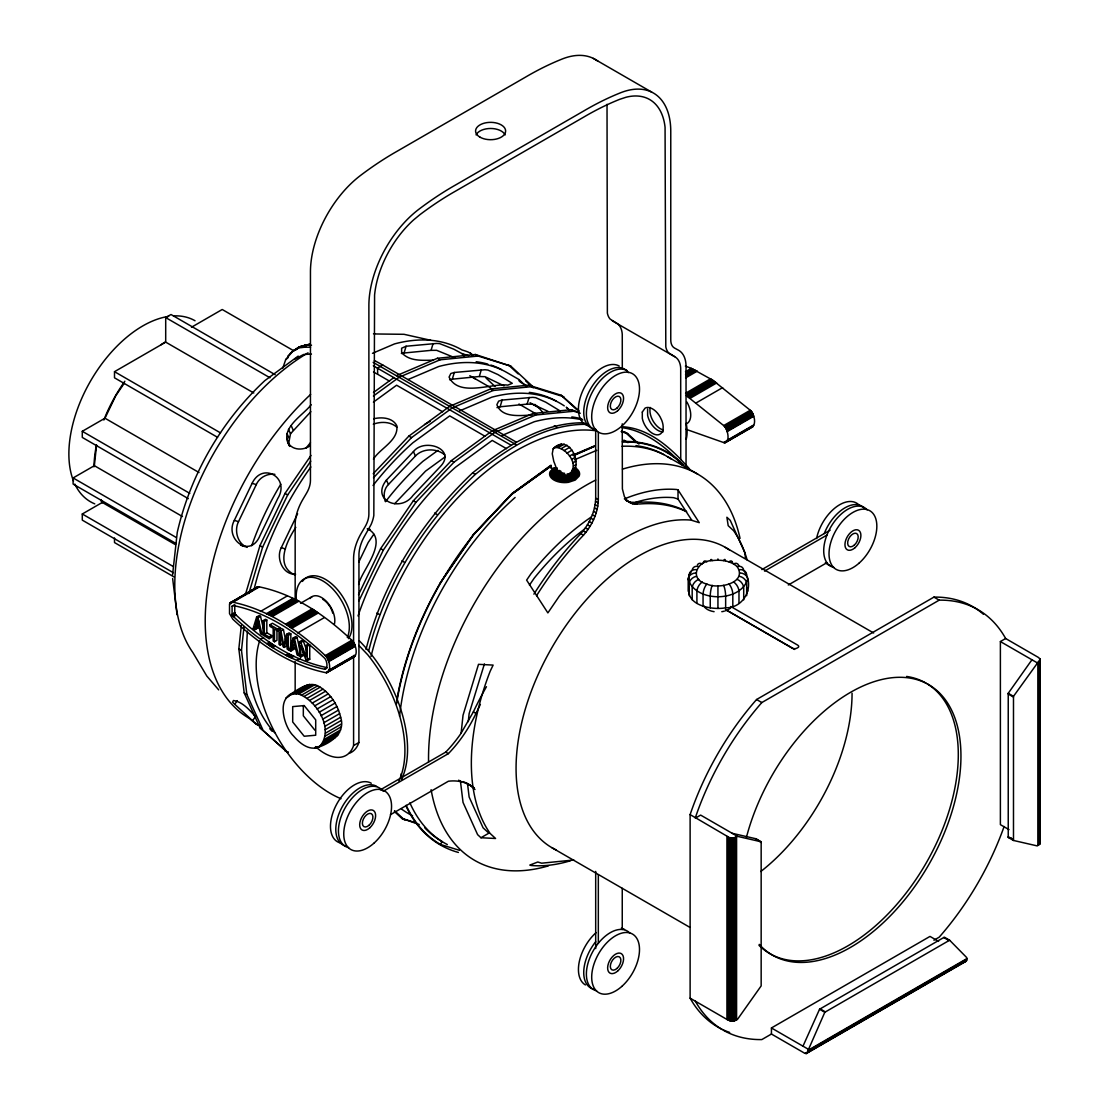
<?xml version="1.0" encoding="UTF-8"?>
<svg xmlns="http://www.w3.org/2000/svg" width="1109" height="1109" viewBox="0 0 1109 1109"><rect width="100%" height="100%" fill="white"/><g stroke="black" fill="none" stroke-linecap="round" stroke-linejoin="round"><path stroke-width="1.5" d="M232.086 614.331L232.1 606.207L233.5 605.583C268.849 612.889 298.82 633.849 324.59 658.164C327.141 660.396 328.347 669.517 324.59 669.212C289.255 661.907 259.27 640.933 233.5 616.618L232.086 614.331L234.748 612.792L234.761 604.668L232.1 606.207M550.979 468.317L550.979 465.212L512.122 493.56L473.446 534.386L440.231 582.987A226.804 130.945 -60 0 0 396.772 700.472M722.084 1029.304A203.502 117.499 -60 0 1 690.117 998.169L690.117 814.616A203.502 117.499 -60 0 1 756.574 699.516L933.93 597.113L939.198 600.149A203.502 117.499 -60 0 1 1005.655 638.521L1038.606 657.554L1040.117 659.384L1013.487 696.341L1013.487 840.456L1037.206 845.904L1039.729 844.101L1039.771 841.676M533.9 594.161A238.269 137.571 -60 0 1 578.371 536.243C588.352 526.179 595.325 512.51 595.685 498.191L595.685 429.197A33.811 19.518 -60 0 1 590.737 388.635A33.811 19.518 -60 0 1 628.332 372.638M536.548 595.699A238.269 137.571 -60 0 1 581.033 537.782C591 527.704 597.973 514.049 598.333 499.715L598.333 432.455M286.774 437.903L289.768 446.414C278.387 428.739 302.355 416.138 311.185 404.73M288.839 442.477L290.503 433.799L310.853 411.661M557.467 471.699A98.479 79.723 72.8 0 0 553.793 461.413L552.254 453.803L553.169 448.785L554.458 447.454C564.883 446.719 577.775 461.469 571.648 471.727A98.479 10.494 -34.3 0 1 565.992 476.62M568.446 475.207L570.83 473.834A98.479 10.494 -34.3 0 1 574.504 470.077C580.686 458.572 567.753 435.879 554.458 447.454M176.151 543.576L73.111 484.078L73.111 477.951L94.362 465.683L96.552 445.263M172.533 575.114L177.274 532.306C190.596 474.389 221.37 421.101 264.857 380.609L298.196 356.1M259.963 727.74L287.688 752.526L259.963 727.74L244.202 692.903L238.837 648.862L241.332 625.421M262.625 729.278L246.863 694.442L241.485 650.401L243.994 626.945M461.108 733.215L463.035 715.25L478.506 664.333L493.131 665.095L490.178 671.222A198.733 114.74 -60 0 0 490.178 833.497L495.571 838.487L480.946 837.739L477.605 834.633L463.035 802.431L460.374 780.653M468.275 721.668L469.135 713.614L484.411 663.931M964.428 962.002L966.507 960.768L966.798 957.677L949.623 940.21L824.819 1012.254L806.742 1053.453L804.385 1053.065L771.434 1034.032L761.828 1039.577A203.502 117.499 -60 0 1 695.371 1001.205M319.226 746.939C334.793 730.138 317.451 700.902 298.695 694.04C275.157 691.406 282.518 725.577 293.58 736.029C299.596 743.169 309.369 751.292 319.226 746.939C331.868 742.351 345.689 732.467 340.657 717.218C337.815 705.158 330.718 693.86 320.141 687.178C309.3 679.651 298.39 689.729 289.172 694.899M647.614 408.999L647.614 415.348A15.027 8.678 60 0 0 663.196 431.789M229.521 603.948L229.521 613.651L232.835 619.196C258.993 643.858 289.421 665.109 325.27 672.567C332.534 673.121 329.498 658.871 325.27 655.585C299.111 630.938 268.669 609.673 232.835 602.215C229.882 600.939 227.844 606.484 232.474 602.242M351.83 657.235C359.094 657.789 356.058 643.539 351.83 640.253C325.672 615.606 295.23 594.341 259.395 586.883L257.136 587.035L229.66 603.546M686.097 429.308L723.678 442.56C730.928 443.115 727.906 428.85 723.678 425.579L686.097 395.442L712.657 380.11L750.239 410.247C754.342 413.768 756.948 424.997 751.458 427.395M710.425 560.586A7.985 1.691 81.2 0 1 712.2 560.599C720.808 559.518 730.415 560.627 737.138 566.56A7.985 5.642 -45 0 1 743.709 570.511C755.326 585.067 744.86 608.12 725.646 607.829C711.978 610.297 685.043 605.556 689.202 586.8M737.138 566.56C747.813 582.987 718.161 589.586 706.863 584.055C688.564 579.591 696.66 560.627 712.2 560.599M282.781 368.188L285.692 359.621L292.79 351.165L287.841 356.086M280.258 645.105L280.258 632.782L283.086 646.727L284.251 647.406L287.106 636.94L287.106 649.056L288.354 649.777L290.835 648.335L290.835 633.863L289.102 632.865L286.607 634.293L283.738 645.036L280.951 631.035L279.011 629.912L279.011 644.384L280.258 645.105L282.74 643.664M287.966 641.487L286.746 645.979L284.251 647.406M254.252 630.092L255.333 626.335L259.437 628.692L260.573 633.738L262.043 634.584L258.037 617.81L256.636 616.992L252.88 629.302L254.252 630.092L256.747 628.651L257.468 626.141M290.724 651.149L291.806 647.393L295.909 649.749L297.046 654.795L298.515 655.641L294.509 638.867L293.109 638.049L289.352 650.359L290.724 651.149L293.22 649.708L291.847 648.917M255.708 624.991L257.316 618.919L259.035 626.904L255.708 624.991L258.203 623.549L258.91 621.137M292.18 646.048L293.788 639.976L295.507 647.961L292.18 646.048L294.675 644.606L295.382 642.194M245.186 595.297L259.963 545.586L285.027 493.394L310.977 455.425M248.832 593.523L262.625 547.125L287.688 494.919L310.756 461.178M401.375 353.508L404.078 353.009L406.088 346.244L436.738 343.43L439.594 343.596L453.761 349.169L461.94 353.591L464.449 355.712L463.909 356.225M404.078 353.009L431.068 350.347L433.078 343.568M365.998 649.514C382.979 581.684 422.113 520.745 472.614 472.891C504.637 447.315 541.4 422.321 584.041 422.792M368.645 651.052C385.627 583.223 424.775 522.284 475.276 474.416C507.298 448.854 544.062 423.846 586.703 424.331M449.589 379.763L452.306 379.181L454.302 372.472L484.924 369.741L487.905 370.073L497.969 374.592L512.261 383.312L507.853 385.128C491.952 382.896 458.904 397.618 449.062 377.115L450.822 373.539L454.302 372.472M452.306 379.181L479.296 376.506L481.292 369.796M496.984 407.627L500.117 406.781L502.114 400.072L532.736 397.341L535.716 397.674L545.767 402.193L560.073 410.912M500.117 406.781L527.108 404.12L529.104 397.396M297.6 513.744L281.284 547.694C275.767 558.035 282.809 575.017 295.604 574.212M295.798 527.371C287.314 540.235 274.242 565.729 294.952 574.989M234.332 520.357C224.17 539.002 250.301 559.449 260.047 535.425L277.832 498.398C290.475 477.785 262.5 461.413 252.117 483.316L234.332 520.357L238.504 521.646L256.29 484.605C259.312 477.508 267.324 473.196 274.907 474.333M238.504 521.646C233.985 530.49 237.548 543.826 247.196 547.402M802.985 1046.175L819.565 1009.218L944.369 937.174L949.623 940.21M188.322 498.648L82.288 437.431L82.288 431.304L104.967 418.218L115.793 395.677L124.444 383.007M358.734 562.166L368.188 542.509L373.858 534.191M358.623 584.457C361.104 570.913 390.368 540.36 367.329 528.633M358.526 594.646L380.65 548.595L413.324 500.783L451.363 460.623L492.188 430.846L533.027 413.477L571.066 409.706L579.231 412.229M358.969 600.787L383.312 550.119L415.972 502.322L454.025 462.148L494.85 432.371L535.675 415.016L573.727 411.245L580.257 413.255M486.449 686.707A217.808 125.747 -60 0 0 473.349 711.909L460.997 733.382A90.023 51.971 -60 0 1 445.735 752.11L380.387 789.83M459.431 850.312L440.495 844.462L442.117 841.592A223.006 128.755 -60 0 1 424.83 827.882M556.316 447.454L558.811 444.931M258.605 725.258L256.387 724.26L234.775 704.312L237.284 700.638M252.561 720.795L255.902 715.915M529.45 585.122L534.15 578.246A197.319 113.922 -60 0 1 584.304 529.298M440.231 582.987L473.64 534.649L512.233 493.907L551.062 466.071A3.757 2.163 60 0 0 553.28 469.62M1013.487 840.456L1008.233 837.42L1008.233 693.305L1031.938 659.772L1031.938 660.493M574.517 470.687A10.258 5.919 0 0 1 573.492 475.179L569.735 477.341A10.258 5.919 0 0 1 557.356 476.413A10.258 5.919 0 0 1 555.734 469.259L557.356 468.04M570.511 478.284L570.359 478.326A11.478 6.626 0 0 1 556.496 477.272A11.478 6.626 0 0 1 554.666 469.273L556.815 469.301A9.011 5.198 0 0 0 558.243 475.581A9.011 5.198 0 0 0 569.125 476.399L570.511 478.284L574.559 475.9A11.478 6.626 0 0 0 574.559 469.273M570.22 473.252L574.559 475.9M569.915 473.695L571.329 473.848A7.749 4.478 0 0 0 572.105 470.452M567.212 473.793L569.125 476.399L572.41 474.5A9.011 5.198 0 0 0 572.41 469.301M571.08 474.208L573.492 475.179M691.184 571.897L689.202 574.656L688.19 579.092L688.19 591.249M386.445 480.1C370.337 500.228 400.377 513.162 413.005 495.432L439.996 466.931C457.546 449.09 424.359 437.556 413.435 451.599L386.445 480.1L388.441 484.508C384.019 488.778 383.215 495.598 385.197 501.199M373.414 459.154C380.082 448.299 398.921 440.467 396.772 425.606C392.475 417.511 381.607 416.887 373.636 418.772M373.206 473.737L408.874 436.087L449.699 406.31L490.525 388.94L528.577 385.17L561.237 395.261L578.94 410.746M373.483 477.785L411.522 437.625L452.347 407.835L493.186 390.479L531.225 386.708L563.899 396.786M388.441 484.508L415.431 456.007C422.82 448.133 436.807 448.022 444.806 454.926M394.679 503.722L425.537 471.145L444.861 457.06M550.979 465.628L512.122 493.56L473.64 534.649A226.305 130.654 -60 0 0 396.578 703.855M303.422 687.261L305.114 685.695M555.734 469.259L556.995 469.038M302.078 345.842L293.441 350.68L299.208 346.937L309.771 344.178L299.208 346.937L290.433 353.092M285.692 359.621L288.007 357.763M296.81 348.891L305.779 344.677M295.701 350.042L298.709 347.644M294.703 359.219L303.519 354.52L311.421 354.048M300.511 347.727L304.504 347.214L306.971 345.246L311.504 345.218M553.987 467.804L550.106 471.685A15.027 8.678 0 0 0 568.501 482.318L575.238 480.072L579.12 476.177A15.027 8.678 0 0 0 575.238 467.804M554.805 467.79L551.215 471.367A13.863 8.013 0 0 0 568.196 481.181L574.42 479.102L578.011 475.511A13.863 8.013 0 0 0 576.625 469.44M373.483 392.489L393.945 377.559M373.414 396.01L399.24 377.171L440.065 359.801L478.104 356.044L510.778 366.122L533.346 387.055M373.414 402.137L396.606 385.225L442.616 411.786M437.903 450.393L422.903 461.33A195.323 112.771 -60 0 0 385.502 501.712M551.062 466.071L512.233 493.907M556.496 467.901L554.736 469.176L555.942 469.093M571.329 473.848L568.487 475.498A7.749 4.478 0 0 1 559.893 475.165A7.749 4.478 0 0 1 557.12 470.452M558.381 412.16L559.518 411.425M253.809 392.988L165.698 342.127L165.698 317.59L171.008 314.512L275.212 374.703M217.53 437.306L114.504 377.822L114.504 371.681L165.698 342.127M191.497 327.224L222.216 309.494L293.899 350.874M173.378 572.729L82.288 520.135L82.288 513.994L102.305 502.446L175.485 544.685M424.581 424.553L430.25 421.281M230.048 602.852L257.801 586.758M229.826 603.171L258.563 586.703M235.427 600.537L238.38 598.832M248.707 592.871L251.66 591.166M232.835 602.215L259.395 586.883M232.155 614.58L234.748 612.792M232.211 614.802L234.803 613.041M232.294 615.01L234.872 613.263M232.391 615.232L234.956 613.485M232.502 615.44L235.053 613.693M232.627 615.647L235.288 614.109L236.162 615.079C261.932 639.394 291.917 660.368 327.252 667.673L324.59 669.212M232.765 615.842L235.413 614.317M232.904 616.036L235.649 614.608M233.5 616.618L236.162 615.079M260.421 611.461L286.981 596.115M256.636 616.992L259.132 615.564L260.532 616.368L263.332 628.11M258.037 617.81L260.532 616.368M266.382 613.693L292.942 598.361M685.445 371.751L691.351 368.354L712.657 380.11M553.169 448.785L561.404 444.03M267.38 614.123L293.94 598.791M686.443 372.18L692.349 368.77M268.392 614.552L294.952 599.22M685.972 373.47L693.347 369.2M558.562 447.412L564.245 444.127M269.39 615.01L295.951 599.678M685.501 374.773L694.359 369.657M270.402 615.467L296.962 600.135M686.499 375.23L695.357 370.115M263.027 620.68L265.508 619.238L266.812 619.986L266.812 632.754L271.622 635.54L271.622 637.245L269.14 638.687L263.027 635.152L263.027 620.68L264.316 621.428L266.812 619.986M271.4 615.952L297.961 600.607M561.209 448.632L567.087 445.25M686.041 376.561L696.369 370.6M272.412 616.438L298.973 601.106M685.57 377.906L697.367 371.085M564.051 450.587L569.735 447.301M300.567 603.282L312.156 596.6M276.959 629.163L276.959 640.323L274.478 641.764L273.174 641.016L273.174 628.248L269.944 626.391L269.944 624.686L272.44 623.244L280.203 627.722L280.203 629.427M566.893 453.124L572.022 450.171M569.485 456.132L573.838 453.609M264.316 621.428L264.316 634.196L266.812 632.754M285.692 624.104L312.253 608.772M685.57 393.238L710.647 378.751M269.944 624.686L277.707 629.163L280.203 627.722M571.565 459.417L575.127 457.352M260.92 639.089L263.582 637.564M286.69 624.783L313.251 609.437M686.568 393.917L711.659 379.43M274.478 641.764L274.478 628.997L277.707 630.869L281.492 628.47L283.447 629.593L285.429 639.533M287.702 625.462L314.263 610.13M264.316 634.196L269.14 636.982L271.622 635.54M288.714 626.155L315.275 610.823M687.109 396.149L713.669 380.803M280.951 631.035L283.447 629.593M572.965 462.786L575.862 461.122M289.712 626.862L316.273 611.53M688.107 396.856L714.667 381.524M290.71 627.583L317.271 612.251M689.119 397.577L715.679 382.245M291.709 628.318L318.269 612.986M690.117 398.311L716.677 382.965M573.505 466.071L576.042 464.602M266.798 643.664L269.445 642.139M267.726 644.357L270.388 642.818M573.145 469.038L575.668 467.582M268.697 645.05L271.358 643.525M269.667 645.743L272.329 644.204M286.607 634.293L288.354 635.305L290.835 633.863M571.953 471.464L574.753 469.842M270.651 646.422L273.299 644.884M271.622 647.088L274.283 645.549M272.509 647.67L275.171 646.145M297.683 632.976L324.244 617.644M696.078 402.955L722.638 387.623M293.109 638.049L295.604 636.621L297.004 637.425L299.804 649.167M294.509 638.867L297.004 637.425M303.27 649.015L303.27 655.516L300.775 656.958L299.541 656.237L299.541 641.764L302.036 640.323L303.353 641.085L306.791 650.65M299.541 641.764L300.872 642.527L303.353 641.085M285.581 655.225L288.243 653.686M286.482 655.655L289.13 654.13M287.453 656.126L290.114 654.587M300.872 642.527L306.015 656.861L306.015 645.507L308.496 644.066M288.423 656.57L291.085 655.031M306.015 645.507L307.248 646.214L309.744 644.773L309.744 659.259L307.248 660.687L305.918 659.924L300.775 645.577L300.775 656.958M289.407 657.013L292.055 655.474M290.378 657.429L293.026 655.904M291.307 657.831L293.968 656.292M297.184 660.035L299.832 658.496M325.27 655.585L351.83 640.253M723.678 425.579L750.239 410.247M326.101 656.376L352.662 641.044M724.51 426.355L751.056 411.023M326.49 656.819L353.05 641.487M724.898 426.813L751.458 411.481M326.864 657.304L353.424 641.972M725.258 427.284L751.819 411.952M327.21 657.817L353.771 642.485M725.605 427.797L752.165 412.465M327.529 658.344L354.09 643.012M725.924 428.324L752.484 412.992M327.807 658.885L354.367 643.553M726.215 428.878L752.775 413.546M328.056 659.453L354.617 644.107M726.464 429.433L753.025 414.101M328.264 660.007L354.825 644.676M726.672 430.001L753.233 414.669M328.444 660.576L355.005 645.244M726.839 430.555L753.399 415.223M328.569 661.13L355.13 645.798M726.977 431.11L753.538 415.778M328.666 661.671L355.227 646.339M727.06 431.664L753.621 416.332M328.666 670.404L355.227 655.072M727.06 440.384L753.621 425.052M328.222 670.862L355.13 655.502M723.678 442.56L726.617 440.855M726.977 440.827L753.538 425.496M326.101 672.747L355.005 655.918M724.51 442.727L753.399 425.898M326.49 672.747L354.825 656.278M724.898 442.727L753.233 426.258M326.864 672.692L354.367 656.861M725.258 442.685L752.775 426.854M287.481 696.466L307.304 685.015M285.803 698.032L288.7 696.355M293.58 693.541L309.508 684.336M296.131 693.79L312.073 684.586M298.695 694.04L314.637 684.849M301.454 695.218L317.382 686.014M304.199 696.383L320.141 687.178M306.943 698.393L322.885 689.188M309.702 700.389L325.63 691.198M312.253 703.092L328.195 693.901M314.817 705.809L330.759 696.604M317.022 709.025L332.963 699.821M319.226 712.241L335.154 703.037M320.917 715.762L336.845 706.558M322.594 719.27L338.536 710.079M323.662 722.846L339.604 713.641M324.715 726.423L340.657 717.218M325.089 729.805L341.017 720.6M325.45 733.188L341.378 723.983M325.089 736.154L341.017 726.949M324.715 739.121L340.657 729.916M323.662 741.464L339.604 732.259M314.817 748.298L317.715 746.62M322.594 743.806L338.536 734.615M317.022 747.618L319.919 745.941M320.917 745.373L336.845 736.168M315.497 746.579A43.431 25.077 60 0 0 353.591 745.553L358.9 742.476L358.956 553.848A27.877 16.094 -60 0 1 364.015 537.172L371.058 524.599A25.216 14.556 -60 0 0 373.83 515.435L374.579 295.036A76.188 43.986 -60 0 1 413.588 219.915L419.937 214.661A311.061 179.589 -60 0 1 456.062 190.831L583.57 117.207A311.061 179.589 -60 0 1 619.695 99.325L626.044 97.245A76.188 43.986 -60 0 1 665.067 127.313L665.802 346.867A25.216 14.556 -60 0 0 668.588 352.828L675.631 357.264A27.877 16.094 -60 0 1 680.69 368.105L680.732 459.653M761.883 569.582L830.17 530.157M383.049 791.369L448.396 753.635A90.023 51.971 -60 0 0 475.997 713.447A217.808 125.747 -60 0 1 480.391 704.451M764.531 571.121L826.912 535.106M390.465 814.685L448.396 781.235C457.421 780.043 467.097 782.039 474.181 787.958L465.489 782.552L468.15 784.091M788.291 584.997L826.912 562.707M480.946 837.739L488.847 833.178L483.08 827.813L469.135 797.011L467.513 783.633M690.117 998.169L728.322 1020.238L733.645 1021.029L737.443 1019.434L761.162 985.901L761.162 841.786L737.443 836.338L733.645 837.933L729.472 837.642L695.371 817.652A203.502 117.499 -60 0 1 761.828 702.552L939.198 600.149M1008.996 829.615L1000.387 824.652L1000.387 641.557L1005.655 638.521M695.371 818.123L700.638 815.087L737.443 836.338M771.434 1034.032L771.434 1027.96L929.994 936.412L938.602 941.389M933.93 940.21L939.198 937.174A203.502 117.499 -60 0 0 1004.116 826.496M808.239 1050.209L966.798 958.661M808.239 1050.764L966.798 959.216M805.384 1053.467L966.674 960.297M805.869 1053.55L966.507 960.768M806.312 1053.55L966.286 961.156M309.647 446.068C302.826 450.795 291.307 450.268 287.688 441.826M569.125 476.399L570.04 477.272M569.194 474.028L567.85 474.624L569.569 476.288M372.472 353.314L394.554 343.901A212.72 122.808 -60 0 1 461.982 349.931C469.606 352.274 469.01 352.371 473.46 355.351M516.073 441.992L382.799 365.041L377.531 368.077L377.684 374.301L389.509 381.136M396.578 375.632L437.403 358.276L475.456 354.506L510.778 366.122M408.001 379.569L438.693 366.524A215.576 124.458 -60 0 1 507.021 372.624L519.164 379.638L526.179 386.514M459.583 410.898L491.8 397.188A215.576 124.458 -60 0 1 564.259 405.866M502.086 435.435L534.302 421.725A215.576 124.458 -60 0 1 582.807 419.978M573.589 454.801L595.131 445.624M573.187 455.383L595.062 446.081L573.381 455.757M574.49 459.791L596.753 450.323M373.303 424.179C380.983 421.392 390.715 421.545 396.994 427.325M332.963 738.414L335.154 737.735M502.114 400.072L498.634 401.139L496.874 404.716C501.989 418.315 520.204 415.404 532.043 415.071M406.088 346.244L401.624 348.226L401.652 352.634C409.443 361.589 422.363 360.273 433.051 360.203M686.651 511.734A238.269 137.571 -60 0 0 639.546 503.999L632.546 503.749L626.003 500.311L629.898 502.211L636.899 502.46A238.269 137.571 -60 0 1 684.003 510.209L686.208 511.388M573.824 860.002L541.622 863.19L537.782 862.012L529.811 865.089L530.989 865.464A206.274 119.093 -60 0 0 570.761 860.653M431.068 350.347L436.641 350.319L454.856 357.736M479.296 376.506L484.993 376.686L503.999 385.835M527.108 404.12L532.791 404.286L547.998 411.328M304.504 347.214L310.548 347.186M519.164 379.638C517.168 381.441 525.209 384.546 527.052 385.974M367.481 529.312L370.337 529.478M622.301 426.729C650.11 428.254 672.054 449.173 689.548 468.955M470.452 353.106L472.434 355.434M1008.233 837.42L1011.394 838.141M732.19 833.303L755.908 838.751L761.162 841.786M430.833 340.311L404.036 334.308L376.713 333.989A190.374 109.916 -60 0 0 373.497 333.767M461.94 353.591L468.553 355.629M621.719 431.054L627.639 433.591L638.923 444.057M621.109 431.581L627.639 433.591M591.236 517.03A206.274 119.093 -60 0 0 530.989 573.741L526.623 580.118L547.874 612.903L559.338 596.115A186.173 107.49 -60 0 1 690.99 520.107L699.266 522.672L678.015 489.901L676.85 489.54A206.274 119.093 -60 0 0 626.128 498.218M691.766 520.232L678.015 499.022L673.676 497.691A197.319 113.922 -60 0 0 635.443 502.349M252.117 483.316L256.29 484.605M281.284 547.694L285.429 548.969M240.556 545.171L244.839 546.501L241.97 545.406M257.025 724.551L260.282 725.563M285.027 750.987L288.298 751.999M394.374 811.483L401.902 818.456L416.596 823.003M401.902 818.456L419.257 824.528M685.376 366.109L691.351 368.354M607.025 104.315L607.372 313.14A25.216 14.556 -60 0 0 610.158 319.087L617.2 323.523A27.877 16.094 -60 0 1 622.26 334.363L622.301 368.507M374.412 360.467L382.799 365.041M373.151 362.338L516.101 444.64M373.331 365.79L510.805 445.028M373.483 372L377.684 374.301M573.367 475.359L574.49 475.997M593.246 58.361L651.676 92.102M612.334 320.834L674.646 356.654M1000.387 641.557L1037.206 662.808M475.456 354.506L478.104 356.044M528.577 385.17L531.225 386.708M571.066 409.706L573.727 411.245M530.074 402.719L538.863 407.793L543.41 413.269M472.656 377.296L490.594 387.637M518.97 404.023L536.895 414.378M437.403 358.276L440.065 359.801M490.525 388.94L493.186 390.479M533.027 413.477L535.675 415.016M554.264 425.745L556.926 427.284M1008.233 693.305L1013.487 696.341M1008.233 694.026L1013.487 697.062M725.369 547.389L873.656 633.003M634.431 502.737L637.093 504.262M632.088 502.654L634.75 504.179M624.353 498.856L630.508 502.959M629.898 502.211L632.546 503.749M595.685 498.191L598.333 499.715M485.132 436.336L449.727 415.889L412.895 442.754A215.576 124.458 -60 0 0 373.04 485.465M506.522 448.688L492.216 440.425L455.397 467.291A215.576 124.458 -60 0 0 358.013 615.966M595.547 501.323L598.208 502.862M595.145 504.581L597.793 506.12M594.466 507.936L597.113 509.475M593.523 511.346L596.185 512.871M592.345 514.77L594.992 516.295M590.917 518.166L593.565 519.705M589.267 521.521L591.929 523.046M730.803 606.512L797.634 645.091A3.771 1.871 6.1 0 1 797.621 647.753A3.771 2.44 -7 0 1 792.311 648.169M587.41 524.779L590.071 526.318M585.372 527.912L588.033 529.45M726.243 609.95L794.654 649.444M725.383 609.52L792.311 648.155M583.182 530.892L585.829 532.431M580.839 533.679L583.486 535.217M408.874 436.087L411.522 437.625M451.363 460.623L454.025 462.148M472.614 472.891L475.276 474.416M165.698 317.59L269.944 377.753M1008.233 836.727L1013.487 839.763M413.324 500.783L415.972 502.322M434.562 513.051L437.223 514.59M756.574 699.516L761.828 702.552M114.504 371.681L220.525 432.898M285.027 493.394L287.688 494.919M380.65 548.595L383.312 550.119M401.902 560.863L404.549 562.388M104.967 418.218L199.038 472.531M82.288 431.304L189.805 493.38M943.745 937.521L948.999 940.557M259.963 545.586L262.625 547.125M376.824 613.055L379.486 614.594M761.162 842.48L755.908 838.751M94.362 465.683L182.472 516.544M690.117 814.616L695.371 817.652M73.111 477.951L176.151 537.435M473.349 711.909L475.997 713.447M82.288 513.994L173.378 566.588M174.224 577.054L114.504 542.564L114.504 537.962M255.375 627.86L256.747 628.651M302.036 654.795L303.27 655.516M308.413 658.483L309.744 659.259M445.735 752.11L448.396 753.635M238.837 648.862L241.485 650.401M467.596 783.675L470.258 785.214M469.62 784.964L472.268 786.503M463.285 781.595L465.946 783.134M458.627 780.195L461.289 781.734M551.977 847.733L689.77 927.29M820.161 1008.871L825.415 1011.907M819.565 1009.218L824.819 1012.254M244.202 692.903L246.863 694.442M771.434 1027.96L808.239 1049.211M667.466 456.631L697.727 474.139M569.25 410.302L566.269 407.211L568.903 409.401M255.68 716.885C249.747 710.204 242.746 701.9 233.458 700.514L232.585 702.149L234.775 704.312M538.863 407.793L534.746 404.355M486.047 378.044L495.03 386.5M256.387 724.26L249.275 718.369A212.72 122.808 -60 0 1 310.645 394.388M471.533 786.42L475.012 789.483M624.991 432.066L635.013 441.368M561.237 395.261L576.278 409.207M508.116 364.584L518.153 373.885M525.666 380.872L533.193 387.845M394.527 810.693L404.549 819.995M358.9 645.452L367.731 654.767A105.175 60.718 60 0 1 398.907 780.944M218.681 689.867L206.773 675.991L192.827 652.494A190.374 109.916 -60 0 1 308.011 352.828M627.015 500.395L624.395 496.582L622.385 488.903L622.246 423.832M314.817 730.124L303.325 715.818L303.325 705.587M695.773 572.965A7.985 6.515 0 0 0 688.19 579.092C695.163 602.631 740.715 602.631 747.688 579.092A7.985 6.515 0 0 0 740.119 572.965M569.735 477.341L570.359 478.326M413.435 451.599L415.431 456.007M291.237 425.787L293.247 430.237M288.492 429.349L290.503 433.799M286.981 433.522L289.061 438.11M101.03 499.618L102.305 502.446M747.022 588.283L747.688 591.249M745.414 557.591L744.804 552.559L730.235 520.357L726.88 517.251L728.197 525.694L733.59 530.698A198.733 114.74 -60 0 1 747.147 559.976M172.644 578.496L177.066 614.76M1040.117 659.384L1040.117 843.311M1039.992 658.982L1039.965 843.713M1039.771 658.58L1039.729 844.101M1039.41 661.38L1039.41 844.476M1038.537 662.045L1038.537 845.127M1038.066 662.323L1038.066 845.405M746.676 595.685L746.676 583.542A7.985 6.294 24.9 0 0 739.356 576.278M743.709 599.83L743.709 587.687A7.985 5.642 45 0 0 737.138 579.369M738.982 603.393L738.982 591.249A7.985 4.616 60 0 0 733.617 582.017M736.584 836.838L736.584 1019.92M736.113 837.101L736.113 1020.197M734.976 837.614L734.976 1020.71M734.324 837.794L734.324 1020.89M733.645 837.933L733.645 1021.029M732.813 606.124L732.813 593.967A7.985 3.258 71.6 0 0 729.029 584.055M732.952 838.016L732.952 1021.112M731.51 838.016L731.51 1021.112M730.803 837.947L730.803 1021.042M730.124 837.822L730.124 1020.904M729.472 837.642L729.472 1020.724M728.322 837.143L728.322 1020.238M726.936 836.338L726.936 1019.434M725.646 607.829L725.646 595.685A7.985 1.691 81.2 0 0 723.678 585.33M717.939 558.922L717.939 560.17M717.939 585.76L717.939 608.425M710.245 607.829L710.245 595.685A7.985 1.691 -81.2 0 1 712.2 585.33M703.064 606.124L703.064 593.967A7.985 3.258 -71.6 0 1 706.863 584.055M696.909 603.393L696.909 591.249A7.985 4.616 -60 0 1 702.26 582.017M692.182 599.83L692.182 587.687A7.985 5.642 -45 0 1 698.739 579.369M689.202 595.685L689.202 574.656A7.985 6.294 24.9 0 1 696.521 569.652M686.041 467.041L686.041 366.524A35.405 20.433 -60 0 0 678.403 350.153L674.591 348.087A17.702 10.217 -60 0 1 670.765 339.909L670.765 131.361A83.716 48.339 -60 0 0 620.652 92.74A319.004 184.177 -60 0 0 583.57 111.08L456.076 184.69A319.004 184.177 -60 0 0 418.994 209.171A83.716 48.339 -60 0 0 368.881 305.64L368.881 514.202A17.702 10.217 -60 0 1 365.055 526.803L361.243 533.263A35.405 20.433 -60 0 0 353.591 558.465L353.591 643.345M678.015 489.901L678.015 499.022M622.246 888.309L622.246 929.467M598.333 874.668L598.333 943.274M595.685 871.424L595.685 948.569M353.591 655.474L353.591 745.553M307.248 646.214L307.248 660.687M295.16 600.953L295.16 524.737A35.405 20.433 -60 0 1 302.799 499.535L306.625 493.061A17.702 10.217 -60 0 0 310.451 480.46L310.451 271.913A83.716 48.339 -60 0 1 360.55 175.43A319.004 184.177 -60 0 1 397.646 150.949L525.139 77.353A319.004 184.177 -60 0 1 562.221 58.999A83.716 48.339 -60 0 1 598.098 61.369M295.16 661.574L295.16 692.751M288.354 635.305L288.354 649.777M277.707 629.163L277.707 630.869M269.14 636.982L269.14 638.687M852.059 693.236A156.175 90.176 -60 0 1 760.816 871.494M593.925 989.27A33.811 19.518 -60 0 1 595.685 941.735M621.345 928.219A33.811 19.518 -60 0 1 624.533 929.467M585.427 984.944A33.811 19.518 -60 0 1 596.143 932.586M596.587 990.808A33.811 19.518 -60 0 1 593.384 950.51A33.811 19.518 -60 0 1 629.87 933.14M686.845 401.957A18.784 10.84 60 0 1 686.845 423.638M824.264 533.568A33.811 19.518 -60 0 1 864.549 508.282M831.251 565.95A33.811 19.518 -60 0 1 825.373 562.554M622.08 427.714A105.175 60.718 60 0 1 682.631 465.392M663.279 430.001A15.027 8.678 60 0 1 650.276 407.46M686.194 423.43A37.567 21.681 60 0 1 686.194 439.316M746.44 837.281A156.175 90.176 -60 0 1 908.396 677.849A156.175 90.176 -60 0 1 930.396 861.804A156.175 90.176 -60 0 1 759.249 944.369M933.93 597.113A203.502 117.499 -60 0 1 983.378 614.22M729.653 1032.437A203.502 117.499 -60 0 1 723.567 1029.998M730.831 607.677A14.874 8.581 0 0 1 725.383 610.823M724.232 611.17A14.874 8.581 0 0 1 721.793 611.683M714.099 611.683A14.874 8.581 0 0 1 703.577 605.611M739.356 569.652A7.985 6.294 -24.9 0 1 746.676 574.656M733.617 563.913A7.985 4.616 -60 0 1 738.899 566.214M729.029 561.875A7.985 3.258 -71.6 0 1 732.245 561.792M732.467 562.263A7.985 3.258 -71.6 0 1 732.647 562.831M723.678 560.599A7.985 1.691 -81.2 0 1 725.466 560.586M703.245 562.831A7.985 3.258 71.6 0 1 706.863 561.875M697.395 564.938A7.985 4.616 60 0 1 702.26 563.913M692.182 570.511A7.985 5.642 45 0 1 698.739 566.56M689.202 583.542A7.985 6.294 -24.9 0 1 696.521 576.278M272.079 731.233A215.576 124.458 -60 0 1 269.806 728.724M476.191 361.728A215.576 124.458 -60 0 1 487.78 364.099M490.954 365.083A215.576 124.458 -60 0 1 501.531 369.547M529.312 392.392A215.576 124.458 -60 0 1 556.08 400.973M571.814 416.929A215.576 124.458 -60 0 1 581.781 418.855M274.727 732.758A215.576 124.458 -60 0 1 247.418 631.146M254.169 589.018A215.576 124.458 -60 0 1 310.839 466.958M623.882 440.107A215.576 124.458 -60 0 1 628.013 442.671M412.59 815.767A215.576 124.458 -60 0 1 401.513 809.043M371.03 656.486A215.576 124.458 -60 0 1 595.713 430.722M358.9 742.476A43.431 25.077 60 0 1 349.03 753.399M476.094 134.91A15.027 8.678 0 0 1 490.608 128.478A15.027 8.678 0 0 1 505.122 134.91M622.454 469.135A223.006 128.755 -60 0 1 740.05 538.406M548.456 865.866A223.006 128.755 -60 0 1 431.11 789.691M428.559 761.938A223.006 128.755 -60 0 1 595.699 480.045M556.302 849.993A173.406 100.115 -60 0 1 551.977 647.504A173.406 100.115 -60 0 1 729.5 550.009M622.08 446.275A223.048 128.783 -60 0 1 671.721 459.292M447.343 844.559A223.048 128.783 -60 0 1 409.886 802.847M402.082 778.684A223.048 128.783 -60 0 1 401.111 773.86M399.573 716.303A223.048 128.783 -60 0 1 515.117 497.456M635.998 445.638A223.006 128.755 -60 0 1 663.681 454.51M622.537 441.465A226.804 130.945 -60 0 1 683.865 465.198M458.405 852.447A226.804 130.945 -60 0 1 405.825 805.647M622.412 441.923A226.305 130.654 -60 0 1 679.997 462.134M440.495 844.462A226.305 130.654 -60 0 1 406.157 805.314M575.599 469.329A12.684 7.319 0 0 1 571.884 478.991A12.684 7.319 0 0 1 554.902 477.702A12.684 7.319 0 0 1 555.637 467.818M566.283 474.999A6.488 3.743 0 0 1 558.354 470.41M564.606 474.195A5.198 2.994 0 0 1 559.588 470.41M564.606 473.293A3.909 2.26 0 0 1 560.71 471.034M322.774 599.304A15.027 8.678 60 0 1 329.609 606.11M330.288 607.233A15.027 8.678 60 0 1 332.755 613.138M302.424 581.421A37.567 21.681 60 0 1 338.702 591.139A37.567 21.681 60 0 1 348.434 638.645M296.533 601.23A37.567 21.681 60 0 1 325.894 582.918A37.567 21.681 60 0 1 347.311 637.467M310.049 598.555A18.784 10.84 60 0 1 326.628 601.632A18.784 10.84 60 0 1 334.377 624.228M359.385 640.877A105.175 60.718 60 0 1 401.555 779.405M340.99 798.716A105.175 60.718 60 0 1 259.7 640.642M94.764 503.86A104.509 60.343 -60 0 1 74.844 484.078M73.527 481.043A104.509 60.343 -60 0 1 90.522 381.094A104.509 60.343 -60 0 1 168.596 316.398M173.489 315.913A104.509 60.343 -60 0 1 195.032 320.751M102.194 502.793A104.509 60.343 -60 0 1 100.656 500.02M93.988 466.834A104.509 60.343 -60 0 1 96.497 444.875M103.872 420.034A104.509 60.343 -60 0 1 124.846 381.219M160.999 344.76A104.509 60.343 -60 0 1 165.13 342.057M588.616 425.856A33.811 19.518 -60 0 1 584.013 388.164A33.811 19.518 -60 0 1 619.224 366.053M596.587 430.458A33.811 19.518 -60 0 1 591.984 392.766A33.811 19.518 -60 0 1 627.195 370.656M816.557 538.544A33.811 19.518 -60 0 1 835.493 507.562A33.811 19.518 -60 0 1 859.225 505.219M833.913 567.475A33.811 19.518 -60 0 1 830.71 527.191A33.811 19.518 -60 0 1 867.196 509.821M345.98 846.112A33.811 19.518 -60 0 1 341.378 808.419A33.811 19.518 -60 0 1 376.589 786.309M340.671 843.048A33.811 19.518 -60 0 1 336.069 805.356A33.811 19.518 -60 0 1 371.279 783.245M348.642 847.65A33.811 19.518 -60 0 1 345.44 807.366A33.811 19.518 -60 0 1 381.926 789.982M927.387 683.934A156.175 90.176 -60 0 1 919.111 874.627A156.175 90.176 -60 0 1 759 945.353M906.594 676.435A156.175 90.176 -60 0 1 925.946 683.075M469.8 375.729A195.323 112.771 -60 0 1 475.442 378.987M251.729 545.697A195.323 112.771 -60 0 1 280.785 484.231M305.945 448.202A195.323 112.771 -60 0 1 310.437 442.741M642.305 412.063L642.305 418.412A15.027 8.678 60 0 0 656.639 434.839A15.027 8.678 60 0 0 661.768 420.339L660.077 416.818A15.027 8.678 60 0 0 645.05 408.154L642.305 412.063M304.199 705.587L292.693 706.613L292.693 721.945L304.199 736.251L315.705 735.225L315.705 719.893L304.199 705.587M617.671 971.04A11.27 6.502 -60 0 0 621.234 953.588A11.27 6.502 -60 0 0 607.912 965.398A11.27 6.502 -60 0 0 617.671 971.04M621.789 986.428A33.811 19.518 -60 0 0 632.504 934.069A33.811 19.518 -60 0 0 592.511 969.529A33.811 19.518 -60 0 0 621.789 986.428M616.978 968.448A7.486 4.325 -60 0 0 619.349 956.859A7.486 4.325 -60 0 0 610.491 964.705A7.486 4.325 -60 0 0 616.978 968.448M479.975 137.156A15.027 8.678 0 0 0 505.122 133.26A15.027 8.678 0 0 0 486.712 122.642A15.027 8.678 0 0 0 479.975 137.156M617.671 410.69A11.27 6.502 -60 0 0 621.234 393.238A11.27 6.502 -60 0 0 607.912 405.062A11.27 6.502 -60 0 0 617.671 410.69M621.789 426.092A33.811 19.518 -60 0 0 632.504 373.719A33.811 19.518 -60 0 0 592.511 409.179A33.811 19.518 -60 0 0 621.789 426.092M616.978 408.112A7.486 4.325 -60 0 0 619.349 396.523A7.486 4.325 -60 0 0 610.491 404.369A7.486 4.325 -60 0 0 616.978 408.112M854.984 547.721A11.27 6.502 -60 0 0 858.56 530.254A11.27 6.502 -60 0 0 845.224 542.079A11.27 6.502 -60 0 0 854.984 547.721M859.115 563.109A33.811 19.518 -60 0 0 869.83 510.736A33.811 19.518 -60 0 0 829.837 546.21A33.811 19.518 -60 0 0 859.115 563.109M854.29 545.129A7.486 4.325 -60 0 0 856.661 533.54A7.486 4.325 -60 0 0 847.817 541.386A7.486 4.325 -60 0 0 854.29 545.129M369.713 827.882A11.27 6.502 -60 0 0 373.289 810.429A11.27 6.502 -60 0 0 359.954 822.254A11.27 6.502 -60 0 0 369.713 827.882M373.844 843.27A33.811 19.518 -60 0 0 384.56 790.911A33.811 19.518 -60 0 0 344.566 826.371A33.811 19.518 -60 0 0 373.844 843.27M369.02 825.29A7.486 4.325 -60 0 0 371.39 813.715A7.486 4.325 -60 0 0 362.546 821.561A7.486 4.325 -60 0 0 369.02 825.29"/></g></svg>
